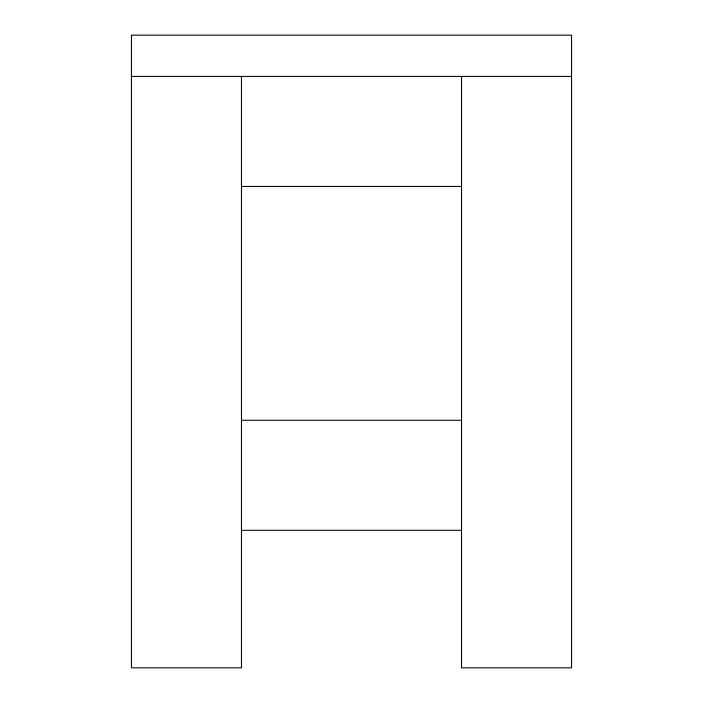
<?xml version="1.0" encoding="UTF-8"?>
<svg xmlns="http://www.w3.org/2000/svg" width="703" height="703" viewBox="0 0 703 703"><rect width="100%" height="100%" fill="white"/><g stroke="black" fill="none" stroke-linecap="round" stroke-linejoin="round"><path stroke-width="1.05" d="M131.435 76.416L571.565 76.416M241.463 186.444L461.537 186.444M241.463 420.271L461.537 420.271M241.463 530.308L461.537 530.308M461.537 76.416L461.537 667.85L571.565 667.85L571.565 35.15L131.435 35.15L131.435 667.85L241.463 667.85L241.463 76.416"/></g></svg>
